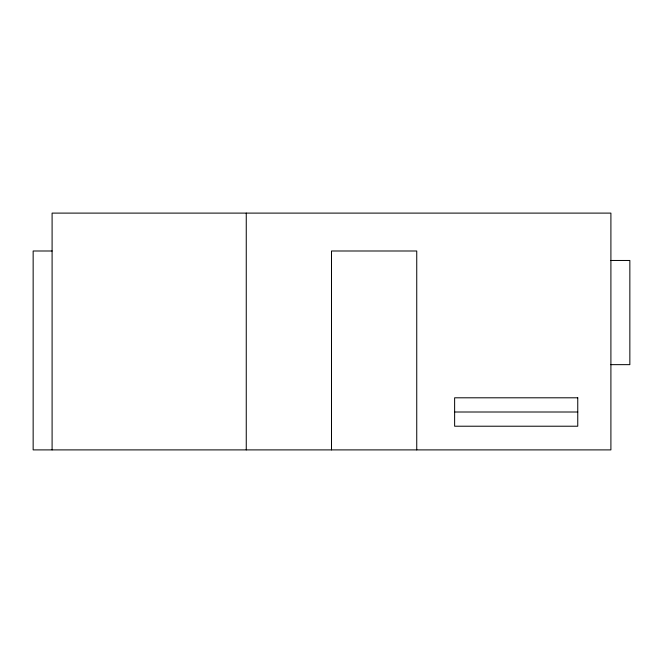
<?xml version="1.0" encoding="UTF-8"?>
<svg xmlns="http://www.w3.org/2000/svg" width="663" height="663" viewBox="0 0 663 663"><rect width="100%" height="100%" fill="white"/><g stroke="black" fill="none" stroke-linecap="round" stroke-linejoin="round"><path stroke-width="0.99" d="M52.095 250.995L33.15 250.995L33.15 449.895L610.905 449.895L610.905 213.105L52.095 213.105L52.095 449.895M610.905 260.468L629.85 260.468L629.85 364.65L610.905 364.65M454.627 412.005L577.755 412.005M416.745 449.895L416.745 250.995L331.5 250.995L331.5 449.895M246.255 213.105L246.255 449.895M577.755 397.8L454.627 397.8L454.627 426.218L577.755 426.218L577.755 397.8"/></g></svg>
